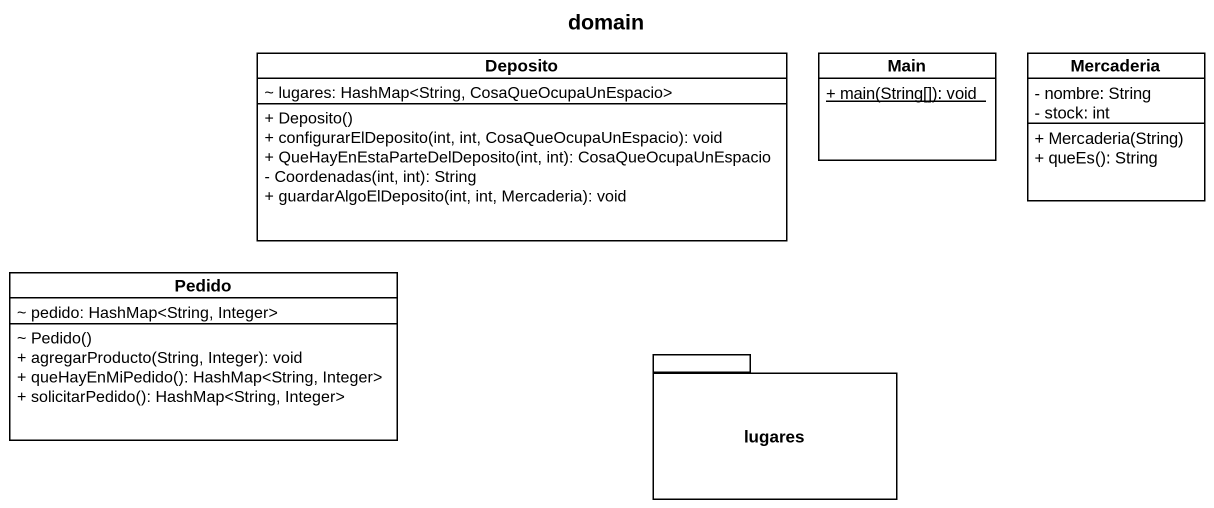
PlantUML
@startuml
title domain
hide circle
hide empty members
skinparam classAttributeIconSize 0
class Deposito {
  ~ lugares: HashMap<String, CosaQueOcupaUnEspacio>
  + Deposito()
  + configurarElDeposito(int, int, CosaQueOcupaUnEspacio): void
  + QueHayEnEstaParteDelDeposito(int, int): CosaQueOcupaUnEspacio
  - Coordenadas(int, int): String
  + guardarAlgoElDeposito(int, int, Mercaderia): void
}
class Main {
  {static} + main(String[]): void
}
class Mercaderia {
  - nombre: String
  - stock: int
  + Mercaderia(String)
  + queEs(): String
}
class Pedido {
  ~ pedido: HashMap<String, Integer>
  ~ Pedido()
  + agregarProducto(String, Integer): void
  + queHayEnMiPedido(): HashMap<String, Integer>
  + solicitarPedido(): HashMap<String, Integer>
}
package lugares {
}
@enduml
